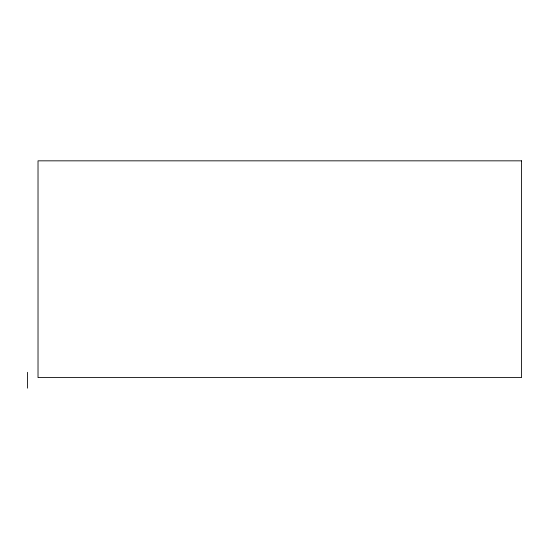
<?xml version="1.0" encoding="UTF-8"?>
<svg xmlns="http://www.w3.org/2000/svg" width="549" height="549" viewBox="0 0 549 549"><rect width="100%" height="100%" fill="white"/><g stroke="black" fill="none" stroke-linecap="round" stroke-linejoin="round"><path stroke-width="0.82" d="M27.45 372.304L27.45 388.164M521.55 160.836L38.025 160.836L38.025 377.588L521.55 377.588L521.55 160.836"/></g></svg>
